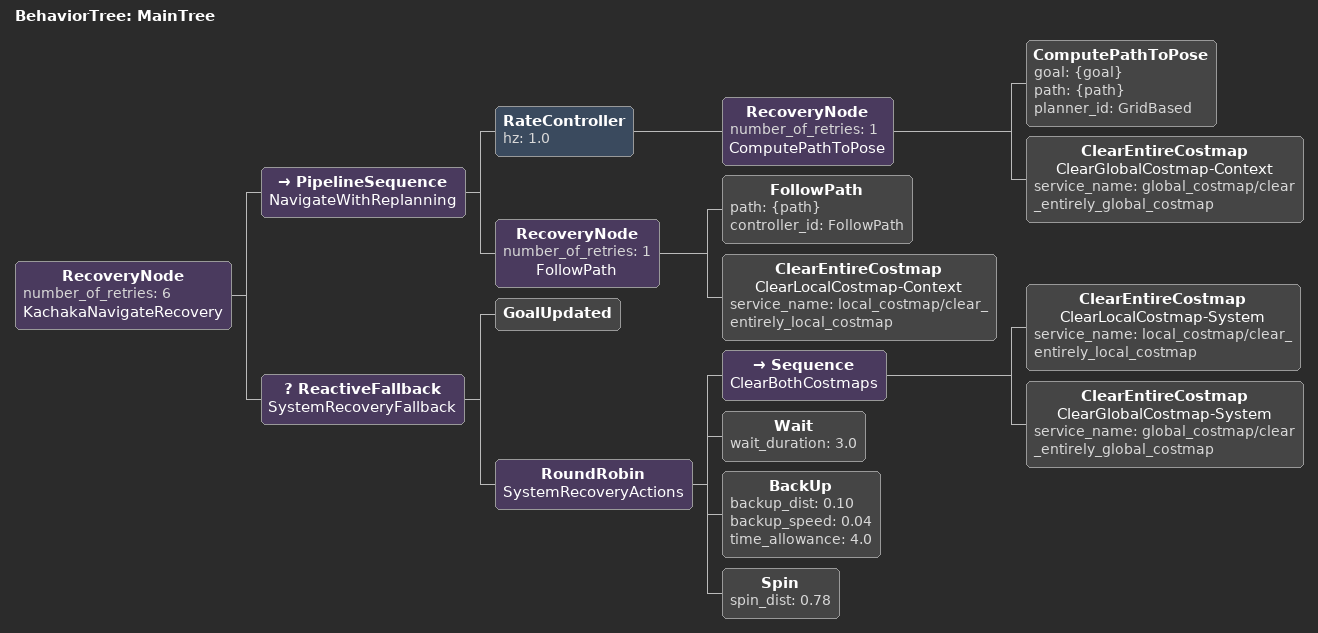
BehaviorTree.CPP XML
<root main_tree_to_execute="MainTree">
  <BehaviorTree ID="MainTree">
    <RecoveryNode number_of_retries="6" name="KachakaNavigateRecovery">

      <PipelineSequence name="NavigateWithReplanning">

        <RateController hz="1.0">
          <RecoveryNode number_of_retries="1" name="ComputePathToPose">
            <ComputePathToPose
              goal="{goal}"
              path="{path}"
              planner_id="GridBased"/>
            <ClearEntireCostmap
              name="ClearGlobalCostmap-Context"
              service_name="global_costmap/clear_entirely_global_costmap"/>
          </RecoveryNode>
        </RateController>

        <RecoveryNode number_of_retries="1" name="FollowPath">
          <FollowPath
            path="{path}"
            controller_id="FollowPath"/>
          <ClearEntireCostmap
            name="ClearLocalCostmap-Context"
            service_name="local_costmap/clear_entirely_local_costmap"/>
        </RecoveryNode>

      </PipelineSequence>

      <ReactiveFallback name="SystemRecoveryFallback">
        <GoalUpdated/>

        <RoundRobin name="SystemRecoveryActions">

          <Sequence name="ClearBothCostmaps">
            <ClearEntireCostmap
              name="ClearLocalCostmap-System"
              service_name="local_costmap/clear_entirely_local_costmap"/>
            <ClearEntireCostmap
              name="ClearGlobalCostmap-System"
              service_name="global_costmap/clear_entirely_global_costmap"/>
          </Sequence>

          <Wait wait_duration="3.0"/>

          <BackUp
            backup_dist="0.10"
            backup_speed="0.04"
            time_allowance="4.0"/>

          <Spin spin_dist="0.78"/>

        </RoundRobin>
      </ReactiveFallback>

    </RecoveryNode>
  </BehaviorTree>
</root>
